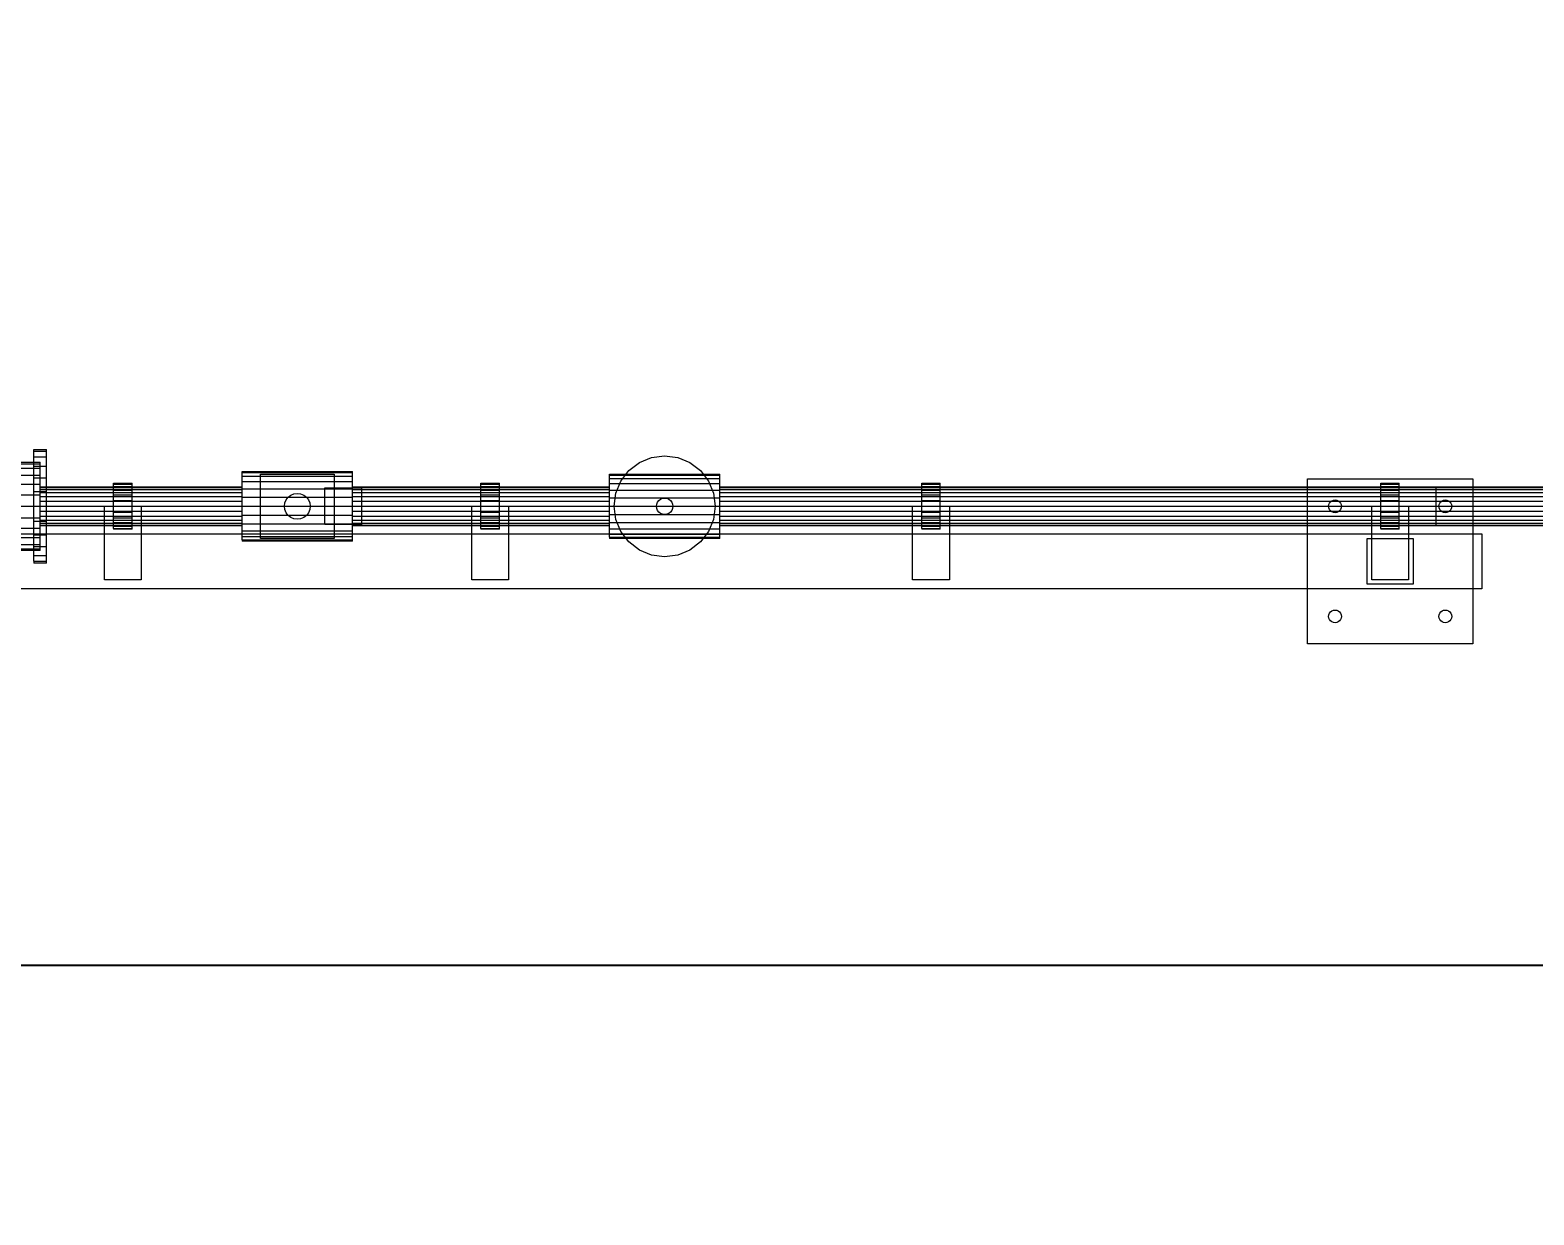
# Model space of a CAD drawing. Header units: millimetres. Extents: x -191664 to 191490, y -197311 to 10263.
# Drawn here: x 13339 to 14976, y -20222 to -18931 of the extents above; entities that cross this region are included whole.
import ezdxf

# ---------------------------------------------------------------- set-up
doc = ezdxf.new("R2010")
doc.units = ezdxf.units.MM
for name, color, linetype, lineweight in [('COTAS_INSTALACION_P', 30, 'Continuous', 0), ('COTAS_O', 1, 'Continuous', 0), ('superior_mezcladora', 7, 'Continuous', 0)]:
    doc.layers.add(name, color=color, linetype=linetype, lineweight=lineweight)
doc.dimstyles.new('PLANTA_100', dxfattribs={"dimtxt": 250, "dimasz": 150, "dimexe": 150, "dimexo": 80, "dimgap": 100, "dimtad": 1, "dimtih": 1, "dimtoh": 1, "dimdec": 1, "dimdsep": 46, "dimcen": 0.09, "dimclrd": 1, "dimclre": 1, "dimclrt": 1, "dimadec": 0, "dimazin": 0, "dimtfac": 1, "dimtdec": 4, "dimtofl": 0, "dimtmove": 0, "dimatfit": 3, "dimfxl": 1, "dimtolj": 1, "dimtzin": 0, "dimarcsym": 0})

# ---------------------------------------------------------------- blocks, each defined once
blk = doc.blocks.new('*D5')
at = {"layer": 'COTAS_INSTALACION_P', "color": 1, "lineweight": -2, "transparency": 16777216}
for p, q in [((-1000, -18080), (-1000, -25850)), ((60117.1, -18080), (60117.1, -25850)), ((-850, -25700), (59967.1, -25700))]:
    blk.add_line(p, q, dxfattribs=at)
at = {"layer": 'COTAS_INSTALACION_P', "color": 1, "transparency": 16777216}
for points in [[(-850, -25675), (-850, -25725), (-1000, -25700)], [(59967.1, -25675), (59967.1, -25725), (60117.1, -25700)]]:
    blk.add_solid(points, dxfattribs=at)
at = {"layer": 'Defpoints', "color": 0, "transparency": 16777216}
for p in [(-1000, -18000), (60117.1, -18000), (60117.1, -25700)]:
    blk.add_point(p, dxfattribs=at)
blk = doc.blocks.new('*D35')
at = {"layer": 'COTAS_O', "color": 1, "lineweight": -2, "transparency": 16777216}
for p, q in [((10569.5, -18730), (10569.5, -20100)), ((16769.5, -18730), (16769.5, -20100)), ((10719.5, -19950), (16619.5, -19950))]:
    blk.add_line(p, q, dxfattribs=at)
at = {"layer": 'COTAS_O', "color": 1, "transparency": 16777216}
for points in [[(10719.5, -19925), (10719.5, -19975), (10569.5, -19950)], [(16619.5, -19925), (16619.5, -19975), (16769.5, -19950)]]:
    blk.add_solid(points, dxfattribs=at)
at = {"layer": 'Defpoints', "color": 0, "transparency": 16777216}
for p in [(10569.5, -18650), (16769.5, -18650), (16769.5, -19950)]:
    blk.add_point(p, dxfattribs=at)

msp = doc.modelspace()

# ---------------------------------------------------------------- linework, layer by layer
at = {"layer": 'superior_mezcladora', "color": 9, "true_color": 0xb9c5c9}
for p, q in [((13342.53, -19390.11), (13342.53, -19388)), ((13342.53, -19388), (13356.53, -19388)), ((13356.53, -19390.11), (13356.53, -19388)), ((13169.53, -19402), (13349.53, -19402)), ((13169.53, -19403.64), (13349.53, -19403.64)), ((13342.53, -19396.31), (13342.53, -19390.11)), ((13342.53, -19390.11), (13356.53, -19390.11)), ((13342.53, -19406.16), (13342.53, -19396.31)), ((13342.53, -19396.31), (13356.53, -19396.31)), ((13349.53, -19403.64), (13349.53, -19402)), ((13349.53, -19408.43), (13349.53, -19403.64)), ((13356.53, -19396.31), (13356.53, -19390.11)), ((13356.53, -19406.16), (13356.53, -19396.31)), ((13169.53, -19408.43), (13349.53, -19408.43)), ((13169.53, -19416.06), (13349.53, -19416.06)), ((13342.53, -19419), (13342.53, -19406.16)), ((13342.53, -19406.16), (13356.53, -19406.16)), ((13342.53, -19433.95), (13342.53, -19419)), ((13342.53, -19419), (13356.53, -19419)), ((13349.53, -19416.06), (13349.53, -19408.43)), ((13349.53, -19426), (13349.53, -19416.06)), ((13356.53, -19419), (13356.53, -19406.16)), ((13356.53, -19433.95), (13356.53, -19419)), ((13169.53, -19426), (13349.53, -19426)), ((13169.53, -19437.58), (13349.53, -19437.58)), ((13342.53, -19450), (13342.53, -19433.95)), ((13342.53, -19433.95), (13356.53, -19433.95)), ((13349.53, -19437.58), (13349.53, -19426)), ((13349.53, -19450), (13349.53, -19437.58)), ((13356.53, -19450), (13356.53, -19433.95)), ((13429.53, -19425.85), (13429.53, -19425)), ((13429.53, -19425), (13449.53, -19425)), ((13429.53, -19428.35), (13429.53, -19425.85)), ((13429.53, -19425.85), (13449.53, -19425.85)), ((13429.53, -19432.32), (13429.53, -19428.35)), ((13429.53, -19428.35), (13449.53, -19428.35)), ((13429.53, -19437.5), (13429.53, -19432.32)), ((13429.53, -19432.32), (13449.53, -19432.32)), ((13429.53, -19443.53), (13429.53, -19437.5)), ((13429.53, -19437.5), (13449.53, -19437.5)), ((13449.53, -19425.85), (13449.53, -19425)), ((13449.53, -19428.35), (13449.53, -19425.85)), ((13449.53, -19432.32), (13449.53, -19428.35)), ((13449.53, -19437.5), (13449.53, -19432.32)), ((13449.53, -19443.53), (13449.53, -19437.5)), ((13619.63, -19440.1), (13622.53, -19437.88)), ((13622.53, -19437.88), (13625.91, -19436.48)), ((13625.91, -19436.48), (13629.53, -19436)), ((13629.53, -19436), (13633.15, -19436.48)), ((13633.15, -19436.48), (13636.53, -19437.88)), ((13636.53, -19437.88), (13639.43, -19440.1)), ((13829.53, -19425.85), (13829.53, -19425)), ((13829.53, -19425), (13849.53, -19425)), ((13829.53, -19428.35), (13829.53, -19425.85)), ((13829.53, -19425.85), (13849.53, -19425.85)), ((13829.53, -19432.32), (13829.53, -19428.35)), ((13829.53, -19428.35), (13849.53, -19428.35)), ((13829.53, -19437.5), (13829.53, -19432.32)), ((13829.53, -19432.32), (13849.53, -19432.32)), ((13829.53, -19443.53), (13829.53, -19437.5)), ((13829.53, -19437.5), (13849.53, -19437.5)), ((13849.53, -19425.85), (13849.53, -19425)), ((13849.53, -19428.35), (13849.53, -19425.85)), ((13849.53, -19432.32), (13849.53, -19428.35)), ((13849.53, -19437.5), (13849.53, -19432.32)), ((13849.53, -19443.53), (13849.53, -19437.5)), ((14309.53, -19425.85), (14309.53, -19425)), ((14309.53, -19425), (14329.53, -19425)), ((14309.53, -19428.35), (14309.53, -19425.85)), ((14309.53, -19425.85), (14329.53, -19425.85)), ((14309.53, -19432.32), (14309.53, -19428.35)), ((14309.53, -19428.35), (14329.53, -19428.35)), ((14309.53, -19437.5), (14309.53, -19432.32)), ((14309.53, -19432.32), (14329.53, -19432.32)), ((14309.53, -19443.53), (14309.53, -19437.5)), ((14309.53, -19437.5), (14329.53, -19437.5)), ((14329.53, -19425.85), (14329.53, -19425)), ((14329.53, -19428.35), (14329.53, -19425.85)), ((14329.53, -19432.32), (14329.53, -19428.35)), ((14329.53, -19437.5), (14329.53, -19432.32)), ((14329.53, -19443.53), (14329.53, -19437.5)), ((14809.53, -19425.85), (14809.53, -19425)), ((14809.53, -19425), (14829.53, -19425)), ((14809.53, -19428.35), (14809.53, -19425.85)), ((14809.53, -19425.85), (14829.53, -19425.85)), ((14809.53, -19432.32), (14809.53, -19428.35)), ((14809.53, -19428.35), (14829.53, -19428.35)), ((14809.53, -19437.5), (14809.53, -19432.32)), ((14809.53, -19432.32), (14829.53, -19432.32)), ((14809.53, -19443.53), (14809.53, -19437.5)), ((14809.53, -19437.5), (14829.53, -19437.5)), ((14829.53, -19425.85), (14829.53, -19425)), ((14829.53, -19428.35), (14829.53, -19425.85)), ((14829.53, -19432.32), (14829.53, -19428.35)), ((14829.53, -19437.5), (14829.53, -19432.32)), ((14829.53, -19443.53), (14829.53, -19437.5)), ((13169.53, -19450), (13349.53, -19450)), ((13342.53, -19466.05), (13342.53, -19450)), ((13342.53, -19450), (13356.53, -19450)), ((13349.53, -19462.42), (13349.53, -19450)), ((13356.53, -19466.05), (13356.53, -19450)), ((13429.53, -19450), (13429.53, -19443.53)), ((13429.53, -19443.53), (13449.53, -19443.53)), ((13429.53, -19456.47), (13429.53, -19450)), ((13429.53, -19450), (13449.53, -19450)), ((13449.53, -19450), (13449.53, -19443.53)), ((13449.53, -19456.47), (13449.53, -19450)), ((13615.53, -19450), (13616.01, -19446.38)), ((13616.01, -19453.62), (13615.53, -19450)), ((13616.01, -19446.38), (13617.4, -19443)), ((13617.4, -19457), (13616.01, -19453.62)), ((13617.4, -19443), (13619.63, -19440.1)), ((13639.43, -19440.1), (13641.65, -19443)), ((13641.65, -19443), (13643.05, -19446.38)), ((13643.05, -19453.62), (13641.65, -19457)), ((13643.05, -19446.38), (13643.53, -19450)), ((13643.53, -19450), (13643.05, -19453.62)), ((13829.53, -19450), (13829.53, -19443.53)), ((13829.53, -19443.53), (13849.53, -19443.53)), ((13829.53, -19456.47), (13829.53, -19450)), ((13829.53, -19450), (13849.53, -19450)), ((13849.53, -19450), (13849.53, -19443.53)), ((13849.53, -19456.47), (13849.53, -19450)), ((14020.53, -19450), (14020.84, -19447.67)), ((14020.84, -19452.33), (14020.53, -19450)), ((14020.84, -19447.67), (14021.73, -19445.5)), ((14021.73, -19454.5), (14020.84, -19452.33)), ((14021.73, -19445.5), (14023.16, -19443.64)), ((14023.16, -19443.64), (14025.03, -19442.21)), ((14025.03, -19442.21), (14027.2, -19441.31)), ((14027.2, -19441.31), (14029.53, -19441)), ((14029.53, -19441), (14031.86, -19441.31)), ((14031.86, -19441.31), (14034.03, -19442.21)), ((14034.03, -19442.21), (14035.89, -19443.64)), ((14035.89, -19443.64), (14037.32, -19445.5)), ((14037.32, -19445.5), (14038.22, -19447.67)), ((14038.22, -19452.33), (14037.32, -19454.5)), ((14038.22, -19447.67), (14038.53, -19450)), ((14038.53, -19450), (14038.22, -19452.33)), ((14309.53, -19450), (14309.53, -19443.53)), ((14309.53, -19443.53), (14329.53, -19443.53)), ((14309.53, -19456.47), (14309.53, -19450)), ((14309.53, -19450), (14329.53, -19450)), ((14329.53, -19450), (14329.53, -19443.53)), ((14329.53, -19456.47), (14329.53, -19450)), ((14752.53, -19450), (14752.77, -19448.19)), ((14752.77, -19451.81), (14752.53, -19450)), ((14752.77, -19448.19), (14753.47, -19446.5)), ((14753.47, -19453.5), (14752.77, -19451.81)), ((14753.47, -19446.5), (14754.58, -19445.05)), ((14754.58, -19454.95), (14753.47, -19453.5)), ((14754.58, -19445.05), (14756.03, -19443.94)), ((14756.03, -19443.94), (14757.72, -19443.24)), ((14757.72, -19443.24), (14759.53, -19443)), ((14759.53, -19443), (14761.34, -19443.24)), ((14761.34, -19443.24), (14763.03, -19443.94)), ((14763.03, -19443.94), (14764.48, -19445.05)), ((14764.48, -19445.05), (14765.59, -19446.5)), ((14765.59, -19453.5), (14764.48, -19454.95)), ((14765.59, -19446.5), (14766.29, -19448.19)), ((14766.29, -19451.81), (14765.59, -19453.5)), ((14766.29, -19448.19), (14766.53, -19450)), ((14766.53, -19450), (14766.29, -19451.81)), ((14809.53, -19450), (14809.53, -19443.53)), ((14809.53, -19443.53), (14829.53, -19443.53)), ((14809.53, -19456.47), (14809.53, -19450)), ((14809.53, -19450), (14829.53, -19450)), ((14829.53, -19450), (14829.53, -19443.53)), ((14829.53, -19456.47), (14829.53, -19450)), ((14872.53, -19450), (14872.77, -19448.19)), ((14872.77, -19451.81), (14872.53, -19450)), ((14872.77, -19448.19), (14873.47, -19446.5)), ((14873.47, -19453.5), (14872.77, -19451.81)), ((14873.47, -19446.5), (14874.58, -19445.05)), ((14874.58, -19454.95), (14873.47, -19453.5)), ((14874.58, -19445.05), (14876.03, -19443.94)), ((14876.03, -19443.94), (14877.72, -19443.24)), ((14877.72, -19443.24), (14879.53, -19443)), ((14879.53, -19443), (14881.34, -19443.24)), ((14881.34, -19443.24), (14883.03, -19443.94)), ((14883.03, -19443.94), (14884.48, -19445.05)), ((14884.48, -19445.05), (14885.59, -19446.5)), ((14885.59, -19453.5), (14884.48, -19454.95)), ((14885.59, -19446.5), (14886.29, -19448.19)), ((14886.29, -19451.81), (14885.59, -19453.5)), ((14886.29, -19448.19), (14886.53, -19450)), ((14886.53, -19450), (14886.29, -19451.81)), ((13169.53, -19462.42), (13349.53, -19462.42)), ((13342.53, -19481), (13342.53, -19466.05)), ((13342.53, -19466.05), (13356.53, -19466.05)), ((13349.53, -19474), (13349.53, -19462.42)), ((13356.53, -19481), (13356.53, -19466.05)), ((13429.53, -19462.5), (13429.53, -19456.47)), ((13429.53, -19456.47), (13449.53, -19456.47)), ((13429.53, -19467.68), (13429.53, -19462.5)), ((13429.53, -19462.5), (13449.53, -19462.5)), ((13429.53, -19471.65), (13429.53, -19467.68)), ((13429.53, -19467.68), (13449.53, -19467.68)), ((13449.53, -19462.5), (13449.53, -19456.47)), ((13449.53, -19467.68), (13449.53, -19462.5)), ((13449.53, -19471.65), (13449.53, -19467.68)), ((13619.63, -19459.9), (13617.4, -19457)), ((13622.53, -19462.12), (13619.63, -19459.9)), ((13625.91, -19463.52), (13622.53, -19462.12)), ((13629.53, -19464), (13625.91, -19463.52)), ((13633.15, -19463.52), (13629.53, -19464)), ((13636.53, -19462.12), (13633.15, -19463.52)), ((13639.43, -19459.9), (13636.53, -19462.12)), ((13641.65, -19457), (13639.43, -19459.9)), ((13829.53, -19462.5), (13829.53, -19456.47)), ((13829.53, -19456.47), (13849.53, -19456.47)), ((13829.53, -19467.68), (13829.53, -19462.5)), ((13829.53, -19462.5), (13849.53, -19462.5)), ((13829.53, -19471.65), (13829.53, -19467.68)), ((13829.53, -19467.68), (13849.53, -19467.68)), ((13849.53, -19462.5), (13849.53, -19456.47)), ((13849.53, -19467.68), (13849.53, -19462.5)), ((13849.53, -19471.65), (13849.53, -19467.68)), ((14023.16, -19456.36), (14021.73, -19454.5)), ((14025.03, -19457.79), (14023.16, -19456.36)), ((14027.2, -19458.69), (14025.03, -19457.79)), ((14029.53, -19459), (14027.2, -19458.69)), ((14031.86, -19458.69), (14029.53, -19459)), ((14034.03, -19457.79), (14031.86, -19458.69)), ((14035.89, -19456.36), (14034.03, -19457.79)), ((14037.32, -19454.5), (14035.89, -19456.36)), ((14309.53, -19462.5), (14309.53, -19456.47)), ((14309.53, -19456.47), (14329.53, -19456.47)), ((14309.53, -19467.68), (14309.53, -19462.5)), ((14309.53, -19462.5), (14329.53, -19462.5)), ((14309.53, -19471.65), (14309.53, -19467.68)), ((14309.53, -19467.68), (14329.53, -19467.68)), ((14329.53, -19462.5), (14329.53, -19456.47)), ((14329.53, -19467.68), (14329.53, -19462.5)), ((14329.53, -19471.65), (14329.53, -19467.68)), ((14756.03, -19456.06), (14754.58, -19454.95)), ((14757.72, -19456.76), (14756.03, -19456.06)), ((14759.53, -19457), (14757.72, -19456.76)), ((14761.34, -19456.76), (14759.53, -19457)), ((14763.03, -19456.06), (14761.34, -19456.76)), ((14764.48, -19454.95), (14763.03, -19456.06)), ((14809.53, -19462.5), (14809.53, -19456.47)), ((14809.53, -19456.47), (14829.53, -19456.47)), ((14809.53, -19467.68), (14809.53, -19462.5)), ((14809.53, -19462.5), (14829.53, -19462.5)), ((14809.53, -19471.65), (14809.53, -19467.68)), ((14809.53, -19467.68), (14829.53, -19467.68)), ((14829.53, -19462.5), (14829.53, -19456.47)), ((14829.53, -19467.68), (14829.53, -19462.5)), ((14829.53, -19471.65), (14829.53, -19467.68)), ((14876.03, -19456.06), (14874.58, -19454.95)), ((14877.72, -19456.76), (14876.03, -19456.06)), ((14879.53, -19457), (14877.72, -19456.76)), ((14881.34, -19456.76), (14879.53, -19457)), ((14883.03, -19456.06), (14881.34, -19456.76)), ((14884.48, -19454.95), (14883.03, -19456.06)), ((13169.53, -19474), (13349.53, -19474)), ((13169.53, -19483.94), (13349.53, -19483.94)), ((13342.53, -19493.84), (13342.53, -19481)), ((13342.53, -19481), (13356.53, -19481)), ((13349.53, -19483.94), (13349.53, -19474)), ((13349.53, -19491.57), (13349.53, -19483.94)), ((13356.53, -19493.84), (13356.53, -19481)), ((13429.53, -19474.15), (13429.53, -19471.65)), ((13429.53, -19471.65), (13449.53, -19471.65)), ((13429.53, -19474.15), (13429.53, -19475)), ((13429.53, -19474.15), (13449.53, -19474.15)), ((13449.53, -19475), (13429.53, -19475)), ((13449.53, -19474.15), (13449.53, -19471.65)), ((13449.53, -19475), (13449.53, -19474.15)), ((13829.53, -19474.15), (13829.53, -19471.65)), ((13829.53, -19471.65), (13849.53, -19471.65)), ((13829.53, -19474.15), (13829.53, -19475)), ((13829.53, -19474.15), (13849.53, -19474.15)), ((13849.53, -19475), (13829.53, -19475)), ((13849.53, -19474.15), (13849.53, -19471.65)), ((13849.53, -19475), (13849.53, -19474.15)), ((14309.53, -19474.15), (14309.53, -19471.65)), ((14309.53, -19471.65), (14329.53, -19471.65)), ((14309.53, -19474.15), (14309.53, -19475)), ((14309.53, -19474.15), (14329.53, -19474.15)), ((14329.53, -19475), (14309.53, -19475)), ((14329.53, -19474.15), (14329.53, -19471.65)), ((14329.53, -19475), (14329.53, -19474.15)), ((14809.53, -19474.15), (14809.53, -19471.65)), ((14809.53, -19471.65), (14829.53, -19471.65)), ((14809.53, -19474.15), (14809.53, -19475)), ((14809.53, -19474.15), (14829.53, -19474.15)), ((14829.53, -19475), (14809.53, -19475)), ((14829.53, -19474.15), (14829.53, -19471.65)), ((14829.53, -19475), (14829.53, -19474.15)), ((13169.53, -19491.57), (13349.53, -19491.57)), ((13169.53, -19496.36), (13349.53, -19496.36)), ((13349.53, -19498), (13169.53, -19498)), ((13342.53, -19503.69), (13342.53, -19493.84)), ((13342.53, -19493.84), (13356.53, -19493.84)), ((13349.53, -19496.36), (13349.53, -19491.57)), ((13349.53, -19498), (13349.53, -19496.36)), ((13356.53, -19503.69), (13356.53, -19493.84)), ((13342.53, -19509.89), (13342.53, -19503.69)), ((13342.53, -19503.69), (13356.53, -19503.69)), ((13342.53, -19509.89), (13342.53, -19512)), ((13342.53, -19509.89), (13356.53, -19509.89)), ((13356.53, -19512), (13342.53, -19512)), ((13356.53, -19509.89), (13356.53, -19503.69)), ((13356.53, -19512), (13356.53, -19509.89)), ((14752.53, -19570), (14752.77, -19568.19)), ((14752.77, -19568.19), (14753.47, -19566.5)), ((14753.47, -19566.5), (14754.58, -19565.05)), ((14754.58, -19565.05), (14756.03, -19563.94)), ((14756.03, -19563.94), (14757.72, -19563.24)), ((14757.72, -19563.24), (14759.53, -19563)), ((14759.53, -19563), (14761.34, -19563.24)), ((14761.34, -19563.24), (14763.03, -19563.94)), ((14763.03, -19563.94), (14764.48, -19565.05)), ((14764.48, -19565.05), (14765.59, -19566.5)), ((14765.59, -19566.5), (14766.29, -19568.19)), ((14766.29, -19568.19), (14766.53, -19570)), ((14872.53, -19570), (14872.77, -19568.19)), ((14872.77, -19568.19), (14873.47, -19566.5)), ((14873.47, -19566.5), (14874.58, -19565.05)), ((14874.58, -19565.05), (14876.03, -19563.94)), ((14876.03, -19563.94), (14877.72, -19563.24)), ((14877.72, -19563.24), (14879.53, -19563)), ((14879.53, -19563), (14881.34, -19563.24)), ((14881.34, -19563.24), (14883.03, -19563.94)), ((14883.03, -19563.94), (14884.48, -19565.05)), ((14884.48, -19565.05), (14885.59, -19566.5)), ((14885.59, -19566.5), (14886.29, -19568.19)), ((14886.29, -19568.19), (14886.53, -19570)), ((14752.77, -19571.81), (14752.53, -19570)), ((14753.47, -19573.5), (14752.77, -19571.81)), ((14754.58, -19574.95), (14753.47, -19573.5)), ((14756.03, -19576.06), (14754.58, -19574.95)), ((14757.72, -19576.76), (14756.03, -19576.06)), ((14759.53, -19577), (14757.72, -19576.76)), ((14761.34, -19576.76), (14759.53, -19577)), ((14763.03, -19576.06), (14761.34, -19576.76)), ((14764.48, -19574.95), (14763.03, -19576.06)), ((14765.59, -19573.5), (14764.48, -19574.95)), ((14766.29, -19571.81), (14765.59, -19573.5)), ((14766.53, -19570), (14766.29, -19571.81)), ((14872.77, -19571.81), (14872.53, -19570)), ((14873.47, -19573.5), (14872.77, -19571.81)), ((14874.58, -19574.95), (14873.47, -19573.5)), ((14876.03, -19576.06), (14874.58, -19574.95)), ((14877.72, -19576.76), (14876.03, -19576.06)), ((14879.53, -19577), (14877.72, -19576.76)), ((14881.34, -19576.76), (14879.53, -19577)), ((14883.03, -19576.06), (14881.34, -19576.76)), ((14884.48, -19574.95), (14883.03, -19576.06)), ((14885.59, -19573.5), (14884.48, -19574.95)), ((14886.29, -19571.81), (14885.59, -19573.5)), ((14886.53, -19570), (14886.29, -19571.81))]:
    msp.add_line(p, q, dxfattribs=at)
at = {"layer": 'superior_mezcladora', "color": 139, "true_color": 0x344b58}
for p, q in [((13990.64, -19411.11), (14002.03, -19402.37)), ((14002.03, -19402.37), (14015.29, -19396.87)), ((14015.29, -19396.87), (14029.53, -19395)), ((14029.53, -19395), (14043.76, -19396.87)), ((14043.76, -19396.87), (14057.03, -19402.37)), ((14057.03, -19402.37), (14068.42, -19411.11)), ((13589.53, -19485), (13589.53, -19415)), ((13589.53, -19415), (13669.53, -19415)), ((13669.53, -19415), (13669.53, -19485)), ((13981.9, -19422.5), (13990.64, -19411.11)), ((14068.42, -19411.11), (14077.16, -19422.5)), ((14729.53, -19600), (14729.53, -19420)), ((14729.53, -19420), (14909.53, -19420)), ((14909.53, -19420), (14909.53, -19600)), ((13659.53, -19470), (13659.53, -19430)), ((13659.53, -19430), (13699.53, -19430)), ((13699.53, -19430), (13699.53, -19470)), ((13974.53, -19450), (13976.4, -19435.76)), ((13976.4, -19435.76), (13981.9, -19422.5)), ((14077.16, -19422.5), (14082.65, -19435.76)), ((14082.65, -19435.76), (14084.53, -19450)), ((13419.53, -19530), (13419.53, -19450)), ((13419.53, -19450), (13459.53, -19450)), ((13459.53, -19450), (13459.53, -19530)), ((13819.53, -19530), (13819.53, -19450)), ((13819.53, -19450), (13859.53, -19450)), ((13859.53, -19450), (13859.53, -19530)), ((13976.4, -19464.24), (13974.53, -19450)), ((14084.53, -19450), (14082.65, -19464.24)), ((14299.53, -19530), (14299.53, -19450)), ((14299.53, -19450), (14339.53, -19450)), ((14339.53, -19450), (14339.53, -19530)), ((14799.53, -19530), (14799.53, -19450)), ((14799.53, -19450), (14839.53, -19450)), ((14839.53, -19450), (14839.53, -19530)), ((13699.53, -19470), (13659.53, -19470)), ((13981.9, -19477.5), (13976.4, -19464.24)), ((14082.65, -19464.24), (14077.16, -19477.5)), ((12619.53, -19480), (14919.53, -19480)), ((13669.53, -19485), (13589.53, -19485)), ((13990.64, -19488.89), (13981.9, -19477.5)), ((14077.16, -19477.5), (14068.42, -19488.89)), ((14794.53, -19535), (14794.53, -19485)), ((14794.53, -19485), (14844.53, -19485)), ((14844.53, -19485), (14844.53, -19535)), ((14919.53, -19480), (14919.53, -19540)), ((14002.03, -19497.63), (13990.64, -19488.89)), ((14015.29, -19503.13), (14002.03, -19497.63)), ((14029.53, -19505), (14015.29, -19503.13)), ((14043.76, -19503.13), (14029.53, -19505)), ((14057.03, -19497.63), (14043.76, -19503.13)), ((14068.42, -19488.89), (14057.03, -19497.63)), ((13459.53, -19530), (13419.53, -19530)), ((13859.53, -19530), (13819.53, -19530)), ((14339.53, -19530), (14299.53, -19530)), ((14844.53, -19535), (14794.53, -19535)), ((14839.53, -19530), (14799.53, -19530)), ((14919.53, -19540), (12619.53, -19540)), ((14909.53, -19600), (14729.53, -19600))]:
    msp.add_line(p, q, dxfattribs=at)
at = {"layer": 'superior_mezcladora', "color": 55, "true_color": 0xb2944d}
for p, q in [((13569.53, -19413.29), (13569.53, -19412)), ((13569.53, -19412), (13689.53, -19412)), ((13569.53, -19417.09), (13569.53, -19413.29)), ((13569.53, -19413.29), (13689.53, -19413.29)), ((13569.53, -19423.13), (13569.53, -19417.09)), ((13569.53, -19417.09), (13689.53, -19417.09)), ((13689.53, -19413.29), (13689.53, -19412)), ((13689.53, -19417.09), (13689.53, -19413.29)), ((13689.53, -19423.13), (13689.53, -19417.09)), ((13969.53, -19416.19), (13969.53, -19415)), ((13969.53, -19415), (14089.53, -19415)), ((13969.53, -19419.69), (13969.53, -19416.19)), ((13969.53, -19416.19), (14089.53, -19416.19)), ((13969.53, -19425.25), (13969.53, -19419.69)), ((13969.53, -19419.69), (14089.53, -19419.69)), ((14089.53, -19416.19), (14089.53, -19415)), ((14089.53, -19419.69), (14089.53, -19416.19)), ((14089.53, -19425.25), (14089.53, -19419.69)), ((13569.53, -19431), (13569.53, -19423.13)), ((13569.53, -19423.13), (13689.53, -19423.13)), ((13569.53, -19440.16), (13569.53, -19431)), ((13569.53, -19431), (13689.53, -19431)), ((13689.53, -19431), (13689.53, -19423.13)), ((13689.53, -19440.16), (13689.53, -19431)), ((13969.53, -19432.5), (13969.53, -19425.25)), ((13969.53, -19425.25), (14089.53, -19425.25)), ((13969.53, -19440.94), (13969.53, -19432.5)), ((13969.53, -19432.5), (14089.53, -19432.5)), ((14089.53, -19432.5), (14089.53, -19425.25)), ((14089.53, -19440.94), (14089.53, -19432.5)), ((13569.53, -19450), (13569.53, -19440.16)), ((13569.53, -19440.16), (13689.53, -19440.16)), ((13569.53, -19459.84), (13569.53, -19450)), ((13569.53, -19450), (13689.53, -19450)), ((13689.53, -19450), (13689.53, -19440.16)), ((13689.53, -19459.84), (13689.53, -19450)), ((13969.53, -19450), (13969.53, -19440.94)), ((13969.53, -19440.94), (14089.53, -19440.94)), ((13969.53, -19459.06), (13969.53, -19450)), ((13969.53, -19450), (14089.53, -19450)), ((14089.53, -19450), (14089.53, -19440.94)), ((14089.53, -19459.06), (14089.53, -19450)), ((13569.53, -19469), (13569.53, -19459.84)), ((13569.53, -19459.84), (13689.53, -19459.84)), ((13569.53, -19476.87), (13569.53, -19469)), ((13569.53, -19469), (13689.53, -19469)), ((13689.53, -19469), (13689.53, -19459.84)), ((13689.53, -19476.87), (13689.53, -19469)), ((13969.53, -19467.5), (13969.53, -19459.06)), ((13969.53, -19459.06), (14089.53, -19459.06)), ((13969.53, -19474.75), (13969.53, -19467.5)), ((13969.53, -19467.5), (14089.53, -19467.5)), ((14089.53, -19467.5), (14089.53, -19459.06)), ((14089.53, -19474.75), (14089.53, -19467.5)), ((13569.53, -19482.91), (13569.53, -19476.87)), ((13569.53, -19476.87), (13689.53, -19476.87)), ((13569.53, -19486.71), (13569.53, -19482.91)), ((13569.53, -19482.91), (13689.53, -19482.91)), ((13569.53, -19486.71), (13569.53, -19488)), ((13569.53, -19486.71), (13689.53, -19486.71)), ((13689.53, -19482.91), (13689.53, -19476.87)), ((13689.53, -19486.71), (13689.53, -19482.91)), ((13689.53, -19488), (13689.53, -19486.71)), ((13969.53, -19480.31), (13969.53, -19474.75)), ((13969.53, -19474.75), (14089.53, -19474.75)), ((13969.53, -19483.81), (13969.53, -19480.31)), ((13969.53, -19480.31), (14089.53, -19480.31)), ((13969.53, -19483.81), (13969.53, -19485)), ((13969.53, -19483.81), (14089.53, -19483.81)), ((14089.53, -19485), (13969.53, -19485)), ((14089.53, -19480.31), (14089.53, -19474.75)), ((14089.53, -19483.81), (14089.53, -19480.31)), ((14089.53, -19485), (14089.53, -19483.81)), ((13689.53, -19488), (13569.53, -19488))]:
    msp.add_line(p, q, dxfattribs=at)
at = {"layer": 'superior_mezcladora', "color": 134, "true_color": 0x238fa9}
for p, q in [((13349.53, -19429.52), (13349.53, -19428.8)), ((13349.53, -19428.8), (13569.53, -19428.8)), ((13349.53, -19431.64), (13349.53, -19429.52)), ((13349.53, -19429.52), (13569.53, -19429.52)), ((13349.53, -19435.01), (13349.53, -19431.64)), ((13349.53, -19431.64), (13569.53, -19431.64)), ((13349.53, -19439.4), (13349.53, -19435.01)), ((13349.53, -19435.01), (13569.53, -19435.01)), ((13569.53, -19429.52), (13569.53, -19428.8)), ((13569.53, -19431.64), (13569.53, -19429.52)), ((13569.53, -19435.01), (13569.53, -19431.64)), ((13569.53, -19439.4), (13569.53, -19435.01)), ((13689.53, -19429.52), (13689.53, -19428.8)), ((13689.53, -19428.8), (13969.53, -19428.8)), ((13689.53, -19431.64), (13689.53, -19429.52)), ((13689.53, -19429.52), (13969.53, -19429.52)), ((13689.53, -19435.01), (13689.53, -19431.64)), ((13689.53, -19431.64), (13969.53, -19431.64)), ((13689.53, -19439.4), (13689.53, -19435.01)), ((13689.53, -19435.01), (13969.53, -19435.01)), ((13969.53, -19429.52), (13969.53, -19428.8)), ((13969.53, -19431.64), (13969.53, -19429.52)), ((13969.53, -19435.01), (13969.53, -19431.64)), ((13969.53, -19439.4), (13969.53, -19435.01)), ((14089.53, -19429.52), (14089.53, -19428.8)), ((14089.53, -19428.8), (14869.53, -19428.8)), ((14089.53, -19431.64), (14089.53, -19429.52)), ((14089.53, -19429.52), (14869.53, -19429.52)), ((14089.53, -19435.01), (14089.53, -19431.64)), ((14089.53, -19431.64), (14869.53, -19431.64)), ((14089.53, -19439.4), (14089.53, -19435.01)), ((14089.53, -19435.01), (14869.53, -19435.01)), ((14869.53, -19429.52), (14869.53, -19428.8)), ((14869.53, -19428.8), (15419.53, -19428.8)), ((14869.53, -19431.64), (14869.53, -19429.52)), ((14869.53, -19429.52), (15419.53, -19429.52)), ((14869.53, -19435.01), (14869.53, -19431.64)), ((14869.53, -19431.64), (15419.53, -19431.64)), ((14869.53, -19439.4), (14869.53, -19435.01)), ((14869.53, -19435.01), (15419.53, -19435.01)), ((13349.53, -19444.51), (13349.53, -19439.4)), ((13349.53, -19439.4), (13569.53, -19439.4)), ((13349.53, -19450), (13349.53, -19444.51)), ((13349.53, -19444.51), (13569.53, -19444.51)), ((13349.53, -19455.49), (13349.53, -19450)), ((13349.53, -19450), (13569.53, -19450)), ((13569.53, -19444.51), (13569.53, -19439.4)), ((13569.53, -19450), (13569.53, -19444.51)), ((13569.53, -19455.49), (13569.53, -19450)), ((13689.53, -19444.51), (13689.53, -19439.4)), ((13689.53, -19439.4), (13969.53, -19439.4)), ((13689.53, -19450), (13689.53, -19444.51)), ((13689.53, -19444.51), (13969.53, -19444.51)), ((13689.53, -19455.49), (13689.53, -19450)), ((13689.53, -19450), (13969.53, -19450)), ((13969.53, -19444.51), (13969.53, -19439.4)), ((13969.53, -19450), (13969.53, -19444.51)), ((13969.53, -19455.49), (13969.53, -19450)), ((14089.53, -19444.51), (14089.53, -19439.4)), ((14089.53, -19439.4), (14869.53, -19439.4)), ((14089.53, -19450), (14089.53, -19444.51)), ((14089.53, -19444.51), (14869.53, -19444.51)), ((14089.53, -19455.49), (14089.53, -19450)), ((14089.53, -19450), (14869.53, -19450)), ((14869.53, -19444.51), (14869.53, -19439.4)), ((14869.53, -19439.4), (15419.53, -19439.4)), ((14869.53, -19450), (14869.53, -19444.51)), ((14869.53, -19444.51), (15419.53, -19444.51)), ((14869.53, -19455.49), (14869.53, -19450)), ((14869.53, -19450), (15419.53, -19450)), ((13349.53, -19460.6), (13349.53, -19455.49)), ((13349.53, -19455.49), (13569.53, -19455.49)), ((13349.53, -19464.99), (13349.53, -19460.6)), ((13349.53, -19460.6), (13569.53, -19460.6)), ((13349.53, -19468.36), (13349.53, -19464.99)), ((13349.53, -19464.99), (13569.53, -19464.99)), ((13349.53, -19470.48), (13349.53, -19468.36)), ((13349.53, -19468.36), (13569.53, -19468.36)), ((13349.53, -19470.48), (13349.53, -19471.2)), ((13349.53, -19470.48), (13569.53, -19470.48)), ((13569.53, -19460.6), (13569.53, -19455.49)), ((13569.53, -19464.99), (13569.53, -19460.6)), ((13569.53, -19468.36), (13569.53, -19464.99)), ((13569.53, -19470.48), (13569.53, -19468.36)), ((13569.53, -19471.2), (13569.53, -19470.48)), ((13689.53, -19460.6), (13689.53, -19455.49)), ((13689.53, -19455.49), (13969.53, -19455.49)), ((13689.53, -19464.99), (13689.53, -19460.6)), ((13689.53, -19460.6), (13969.53, -19460.6)), ((13689.53, -19468.36), (13689.53, -19464.99)), ((13689.53, -19464.99), (13969.53, -19464.99)), ((13689.53, -19470.48), (13689.53, -19468.36)), ((13689.53, -19468.36), (13969.53, -19468.36)), ((13689.53, -19470.48), (13689.53, -19471.2)), ((13689.53, -19470.48), (13969.53, -19470.48)), ((13969.53, -19460.6), (13969.53, -19455.49)), ((13969.53, -19464.99), (13969.53, -19460.6)), ((13969.53, -19468.36), (13969.53, -19464.99)), ((13969.53, -19470.48), (13969.53, -19468.36)), ((13969.53, -19471.2), (13969.53, -19470.48)), ((14089.53, -19460.6), (14089.53, -19455.49)), ((14089.53, -19455.49), (14869.53, -19455.49)), ((14089.53, -19464.99), (14089.53, -19460.6)), ((14089.53, -19460.6), (14869.53, -19460.6)), ((14089.53, -19468.36), (14089.53, -19464.99)), ((14089.53, -19464.99), (14869.53, -19464.99)), ((14089.53, -19470.48), (14089.53, -19468.36)), ((14089.53, -19468.36), (14869.53, -19468.36)), ((14089.53, -19470.48), (14089.53, -19471.2)), ((14089.53, -19470.48), (14869.53, -19470.48)), ((14869.53, -19460.6), (14869.53, -19455.49)), ((14869.53, -19455.49), (15419.53, -19455.49)), ((14869.53, -19464.99), (14869.53, -19460.6)), ((14869.53, -19460.6), (15419.53, -19460.6)), ((14869.53, -19468.36), (14869.53, -19464.99)), ((14869.53, -19464.99), (15419.53, -19464.99)), ((14869.53, -19470.48), (14869.53, -19468.36)), ((14869.53, -19468.36), (15419.53, -19468.36)), ((14869.53, -19471.2), (14869.53, -19470.48)), ((14869.53, -19470.48), (15419.53, -19470.48)), ((13569.53, -19471.2), (13349.53, -19471.2)), ((13969.53, -19471.2), (13689.53, -19471.2)), ((14869.53, -19471.2), (14089.53, -19471.2)), ((15419.53, -19471.2), (14869.53, -19471.2))]:
    msp.add_line(p, q, dxfattribs=at)

# ---------------------------------------------------------------- dimensions: what is measured, and where the dimension line sits
at = {"layer": 'COTAS_INSTALACION_P'}
dim = msp.add_aligned_dim(p1=(-1000, -18000), p2=(60117.12, -18000), distance=-7700, text='<> P', dimstyle='PLANTA_100', dxfattribs=at)
dim.commit()
dim.dimension.update_dxf_attribs({"geometry": '*D5', "text_midpoint": (29558.56, -25700)})
at = {"layer": 'COTAS_O'}
dim = msp.add_aligned_dim(p1=(10569.53, -18650), p2=(16769.53, -18650), distance=-1300, text='<> O', dimstyle='PLANTA_100', dxfattribs=at)
dim.commit()
dim.dimension.update_dxf_attribs({"geometry": '*D35', "text_midpoint": (13669.53, -19950)})

doc.saveas('drawing.dxf')
